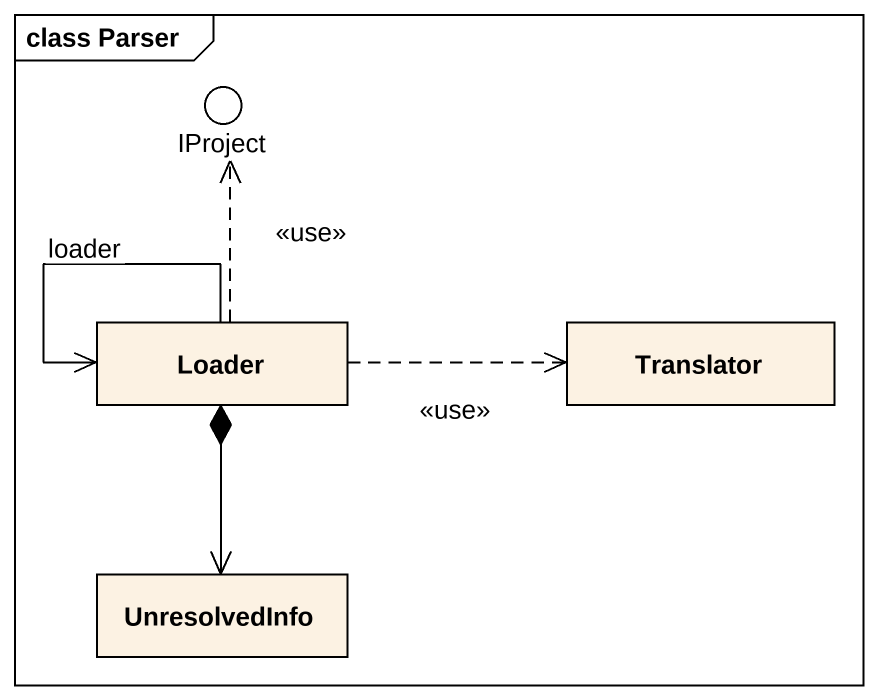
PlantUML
@startuml
mainframe class Parser
allowmixing
hide circle
hide empty members
() IProject
class Loader
class Translator
class UnresolvedInfo
Loader .up.> IProject : <<use>>
Loader --> Loader : loader
Loader .right.> Translator : <<use>>
Loader *--> UnresolvedInfo
@enduml
